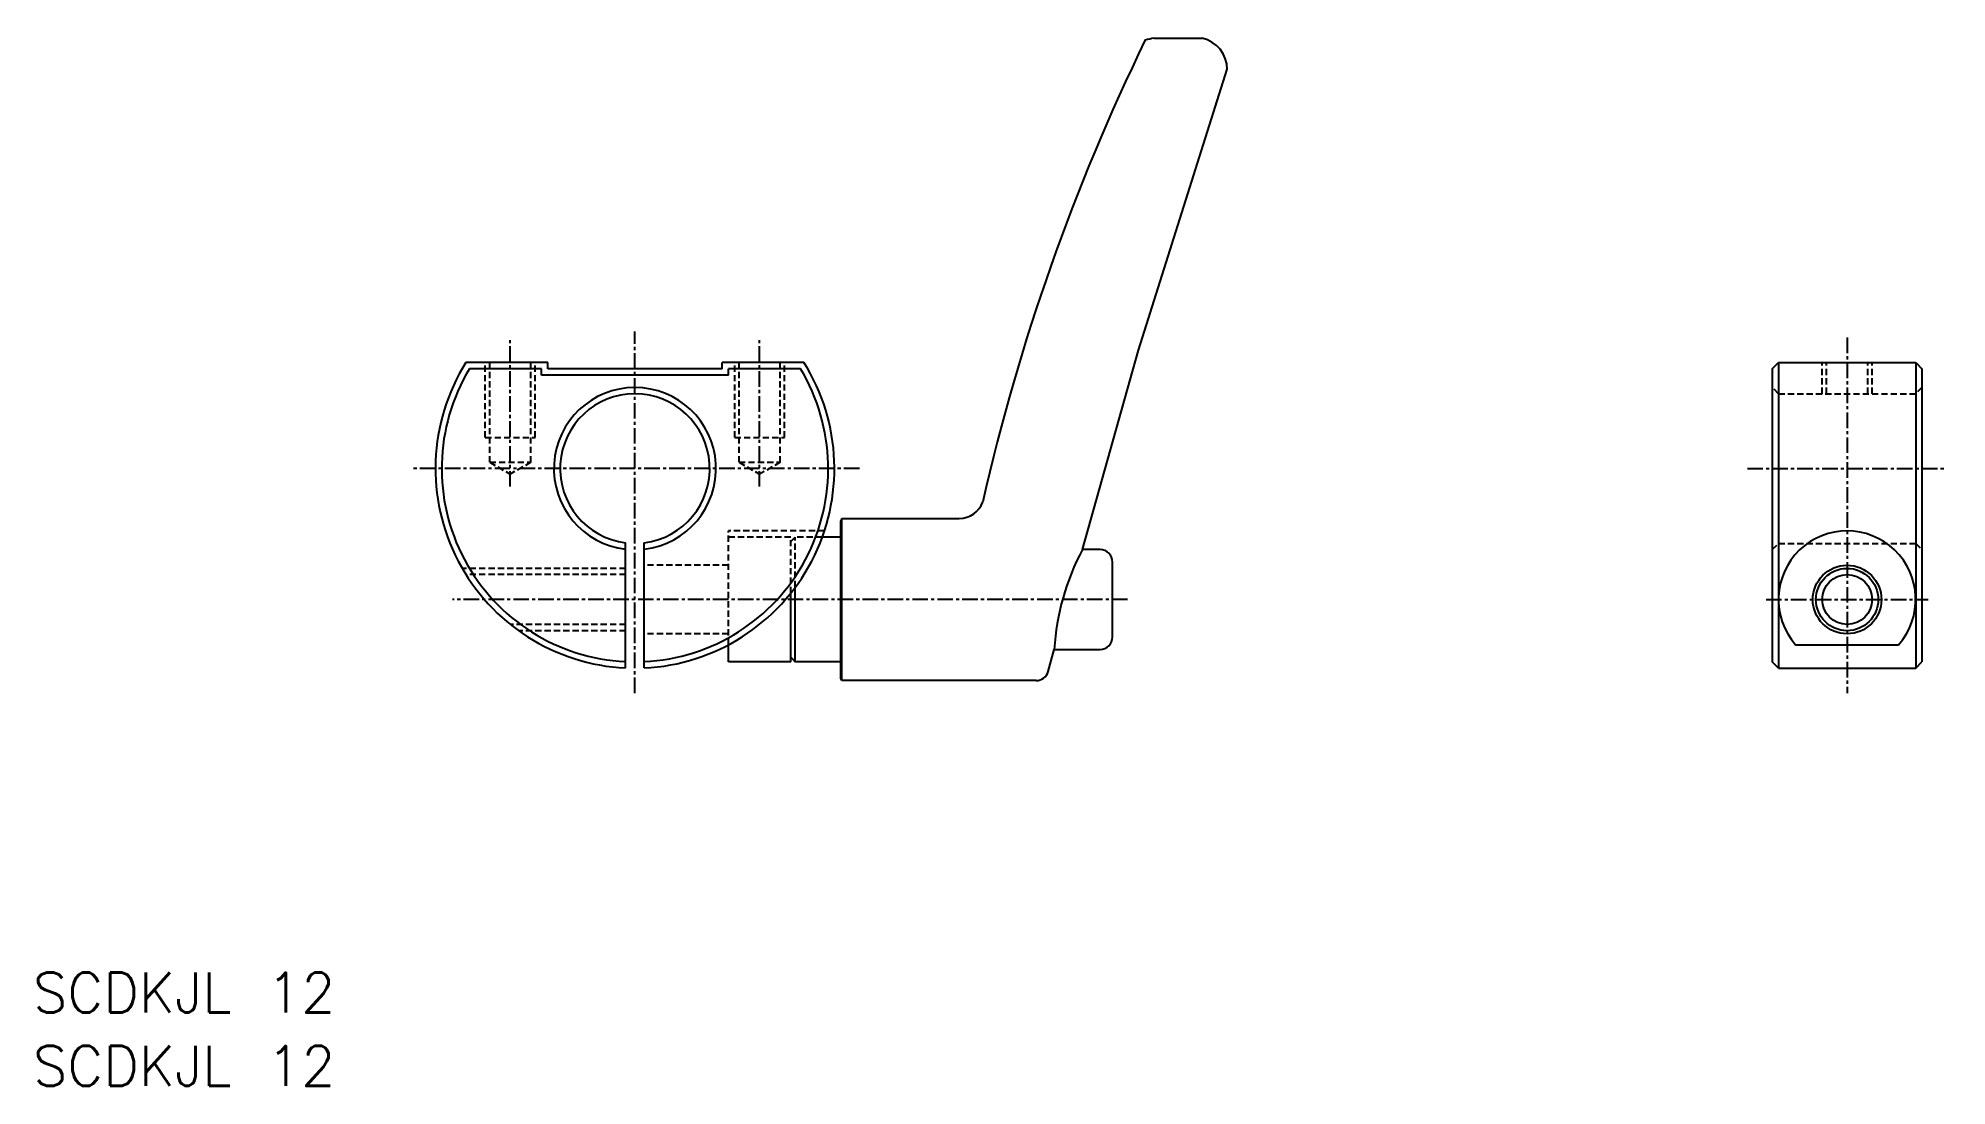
# Model space of a CAD drawing. Extents: x 10 to 163, y -98 to -14.
import ezdxf

# ---------------------------------------------------------------- set-up
doc = ezdxf.new("R2010")
doc.units = 0
doc.linetypes.add('CENTER', pattern=[2, 1.25, -0.25, 0.25, -0.25])
doc.linetypes.add('DASHED', pattern=[0.75, 0.5, -0.25])
doc.layers.get('0').update_dxf_attribs({"linetype": 'CONTINUOUS'})
doc.layers.add('CENTER', color=1, linetype='CENTER')
doc.styles.get("Standard").update_dxf_attribs({"font": 'txt.shx', "bigfont": 'bigfont.shx'})

# ---------------------------------------------------------------- blocks, each defined once
blk = doc.blocks.new('CLDF')
at = {"color": 7, "linetype": 'CONTINUOUS'}
for p, q in [((25.14, 45), (28.99, 45)), ((23.89, 20), (31, 42.52)), ((19.38, 4), (23.89, 20)), ((0.09, 6.5), (0, 6.3)), ((0, -6.3), (0, 6.3)), ((0.09, 6.5), (9.51, 6.5)), ((0.09, -6.5), (0.09, 6.5)), ((20.8, 4), (19.38, 4)), ((21.8, -3), (21.8, 3)), ((16.63, -5.77), (17.13, -4)), ((17.13, -4), (20.8, -4)), ((0.09, -6.5), (0, -6.3)), ((15.67, -6.5), (0.09, -6.5))]:
    blk.add_line(p, q, dxfattribs=at)
for centre, radius, start, end in [((178.43, -30.15), 171.3, 154.0311, 167.1877), ((25.95, 39.05), 6, 97.7241, 104.6825), ((28.43, 42.49), 2.57, 0.645, 77.5412), ((9.51, 8.5), 2, 270, 340.621), ((36.81, -5.22), 19.72, 152.1114, 176.4391), ((20.8, 3), 1, 0, 90), ((20.8, -3), 1, 270, 0), ((15.67, -5.5), 1, 270, 344.2753)]:
    blk.add_arc(centre, radius, start, end, dxfattribs=at)

msp = doc.modelspace()

# ---------------------------------------------------------------- linework, layer by layer
at = {"color": 7, "linetype": 'CONTINUOUS'}
for p, q in [((50.61, -40.04), (44.05, -40.04)), ((50.11, -40.54), (44.33, -40.54)), ((50.11, -41.04), (50.11, -40.54)), ((65.11, -41.04), (50.11, -41.04)), ((50.61, -40.54), (50.61, -40.04)), ((64.61, -40.54), (50.61, -40.54)), ((71.16, -40.04), (64.61, -40.04)), ((64.61, -40.54), (64.61, -40.04)), ((65.11, -41.04), (65.11, -40.54)), ((70.88, -40.54), (65.11, -40.54)), ((148.82, -40.54), (149.32, -40.04)), ((148.82, -40.54), (148.82, -64.04)), ((149.32, -40.04), (149.32, -64.54)), ((149.32, -40.04), (160.32, -40.04)), ((160.32, -40.04), (160.32, -64.54)), ((160.32, -40.04), (160.82, -40.54)), ((160.82, -40.54), (160.82, -64.04)), ((56.86, -64.52), (56.86, -54.49)), ((58.36, -64.52), (58.36, -54.49)), ((74.11, -54.04), (72.63, -54.04)), ((70.47, -64.04), (70.47, -58.05)), ((70.11, -64.04), (70.11, -58.52)), ((65.11, -64.04), (65.11, -62.67)), ((150.69, -62.67), (158.95, -62.67)), ((70.11, -64.04), (65.11, -64.04)), ((70.11, -63.67), (70.47, -64.04)), ((74.11, -64.04), (70.47, -64.04)), ((149.32, -64.54), (148.82, -64.04)), ((160.32, -64.54), (160.82, -64.04)), ((149.32, -64.54), (160.32, -64.54))]:
    msp.add_line(p, q, dxfattribs=at)
at = {"color": 3, "linetype": 'DASHED'}
for p, q in [((45.61, -46.04), (45.61, -40.04)), ((45.96, -48.04), (45.96, -40.04)), ((49.26, -48.04), (49.26, -40.04)), ((49.61, -46.04), (49.61, -40.04)), ((65.61, -46.04), (65.61, -40.04)), ((65.96, -48.04), (65.96, -40.04)), ((69.26, -48.04), (69.26, -40.04)), ((69.61, -46.04), (69.61, -40.04)), ((152.82, -42.54), (152.82, -40.04)), ((153.17, -42.54), (153.17, -40.04)), ((156.47, -42.54), (156.47, -40.04)), ((156.82, -42.54), (156.82, -40.04)), ((149.32, -42.54), (148.82, -42.04)), ((149.32, -42.54), (160.32, -42.54)), ((160.82, -42.04), (160.32, -42.54)), ((45.61, -46.04), (49.61, -46.04)), ((65.61, -46.04), (69.61, -46.04)), ((45.96, -48.04), (49.26, -48.04)), ((45.96, -48.04), (47.61, -48.99)), ((49.26, -48.04), (47.61, -48.99)), ((65.96, -48.04), (69.26, -48.04)), ((65.96, -48.04), (67.61, -48.99)), ((69.26, -48.04), (67.61, -48.99)), ((65.11, -62.67), (65.11, -53.54)), ((72.8, -53.54), (65.11, -53.54)), ((70.11, -54.04), (65.11, -54.04)), ((70.11, -58.52), (70.11, -54.04)), ((70.11, -54.4), (70.47, -54.04)), ((70.47, -58.05), (70.47, -54.04)), ((72.63, -54.04), (70.47, -54.04)), ((148.82, -55.04), (149.32, -54.54)), ((149.32, -54.54), (160.32, -54.54)), ((160.32, -54.54), (160.82, -55.04)), ((56.86, -56.54), (43.75, -56.54)), ((65.11, -56.29), (58.36, -56.29)), ((56.86, -57.04), (44.05, -57.04)), ((56.86, -61.04), (47.62, -61.04)), ((56.86, -61.54), (48.28, -61.54)), ((65.11, -61.79), (58.36, -61.79))]:
    msp.add_line(p, q, dxfattribs=at)
at = {"color": 7, "linetype": 'CONTINUOUS'}
for radius in [2.75, 2]:
    msp.add_circle((154.82, -59.04), radius, dxfattribs=at)
at = {"color": 3, "linetype": 'CONTINUOUS'}
msp.add_circle((154.82, -59.04), 2.5, dxfattribs=at)
at = {"color": 7, "linetype": 'CONTINUOUS'}
for centre, radius, start, end in [((57.61, -48.54), 16, 147.91, 267.3133), ((57.61, -48.54), 15.5, 148.927, 267.2265), ((57.61, -48.54), 16, 272.6867, 32.09), ((57.61, -48.54), 15.5, 272.7735, 31.073), ((57.61, -48.54), 6.5, 276.6258, 263.3742), ((57.61, -48.54), 6, 277.1808, 262.8192), ((154.82, -59.04), 5.5, 318.6544, 221.3456)]:
    msp.add_arc(centre, radius, start, end, dxfattribs=at)
at = {"layer": 'CENTER', "color": 1, "linetype": 'CENTER'}
for p, q in [((47.61, -49.99), (47.61, -38.04)), ((57.61, -66.54), (57.61, -37.54)), ((67.61, -49.99), (67.61, -38.04)), ((154.82, -38.04), (154.82, -66.54)), ((75.61, -48.54), (39.61, -48.54)), ((146.82, -48.54), (162.82, -48.54)), ((97.11, -59.04), (42.98, -59.04)), ((148.32, -59.04), (161.32, -59.04))]:
    msp.add_line(p, q, dxfattribs=at)

# ---------------------------------------------------------------- block references
at = {"color": 7, "linetype": 'CONTINUOUS'}
msp.add_blockref('CLDF', (74.11, -59.04), dxfattribs=at)

# ---------------------------------------------------------------- texts
for p in [(9.34, -92.15), (9.34, -98.03)]:
    msp.add_text('SCDKJL 12', height=3.2, dxfattribs=at).set_placement(p)

doc.saveas('drawing.dxf')
